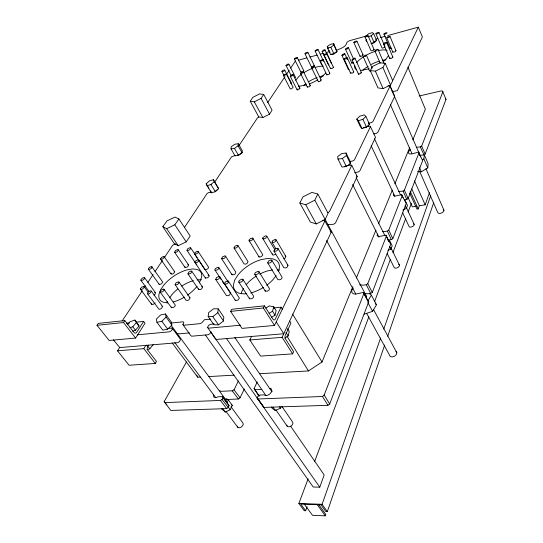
<?xml version="1.0" encoding="UTF-8"?>
<svg xmlns="http://www.w3.org/2000/svg" width="543" height="543" viewBox="0 0 543 543"><rect width="100%" height="100%" fill="white"/><g stroke="black" fill="none" stroke-linecap="round" stroke-linejoin="round"><path stroke-width="0.81" d="M271.887 260.321L271.086 262.215L269.783 263.009L267.699 262.887L268.507 261L271.093 259.948L271.887 260.321L282.014 277.079L282.027 277.962L281.247 278.987L279.971 279.774L277.887 279.618L267.699 262.887M275.844 248.701L272.002 242.239L272.81 240.468L275.301 239.47L276.054 239.816L285.815 256.357L285.048 258.149L283.806 258.896M276.054 239.816L275.253 241.594L273.991 242.348L272.002 242.239M219.793 276.835L218.972 278.708L217.702 279.516L215.707 279.448L216.535 277.575L219.039 276.482L219.793 276.835L230.47 293.016L229.682 294.903L228.44 295.704L226.445 295.602L215.707 279.448M366.444 297.802L366.518 296.118L314.804 200.204L317.818 194.021L311.865 192.405L302.96 196.858L299.838 203.001L310.358 222.053L316.25 223.933L325.182 219.494L328.067 213.243L317.818 194.021M288 265.337L287.125 267.204L285.849 267.937L283.874 267.706L273.916 251.042L274.833 249.189L277.371 248.239L278.104 248.64L288 265.337L287.261 264.916M190.715 247.934L189.907 249.576L188.74 250.316L186.955 250.323L187.763 248.68L190.05 247.656L190.715 247.934L197.204 257.647M242.137 152.8L242.3 150.689L238.296 143.725L234.854 144.228L231.223 146.8L231.013 148.904L235.065 155.855L238.506 155.393L242.137 152.8L238.112 145.816L238.296 143.725M278.104 248.64L277.195 250.499L275.898 251.239L273.916 251.042M223.472 320.981L223.804 317.044L218.211 308.818L213.616 308.784L208.627 312.625L208.186 316.549L213.888 324.748L218.483 324.857L223.472 320.981L217.831 312.727L218.211 308.818M427.769 167.882L428.135 163.714L424.287 154.775L423.886 158.909L427.769 167.882L421.314 171.792L417.567 171.595M190.009 297.815L189.113 299.655L187.898 300.422L186.079 300.272L175.09 284.668L176.034 282.842L178.43 281.824L179.081 282.184L190.009 297.815L189.351 297.435M328.963 65.004L328.515 64.461M179.081 282.184L178.145 284.009L176.909 284.783L175.09 284.668M324.999 49.854L324.354 50.811L322.087 51.409L323.628 49.97L324.999 49.854L331.345 63.341M314.248 65.459L313.616 66.416L311.424 66.979L304.99 53.771L305.648 52.827L307.847 52.237L314.248 65.459L313.766 65.336M311.424 66.979L311.485 66.565M321.931 64.407L321.51 63.864M307.847 52.237L307.195 53.187L304.99 53.771M238.01 245.66L237.019 247.432L235.777 248.131L233.999 247.927L234.99 246.162L237.379 245.273L238.01 245.66L248.022 261.658L247.072 263.436L245.843 264.129L244.065 263.898L233.999 247.927M317.954 49.42L317.295 50.37L315.083 50.947L316.63 49.528L317.954 49.42L323.587 61.284M286.324 73.957L284.742 75.45L283.412 75.545L284.091 74.547L286.324 73.957L293.118 87.321L291.564 88.814L290.233 88.889L283.412 75.545M377.453 234.04L377.107 235.771L378.743 236.599L385.876 235.194L390.682 244.269L372.281 292.446L370.706 293.444L367.536 293.797L364.679 293.301M393.614 194.116L393.349 195.304L394.496 196.206L401.677 194.72L406.245 203.516L392.806 238.703L391.306 239.619L387.96 240.094M284.79 338.106L288.184 335.954L289.202 331.488L287.437 328.685M241.248 293.688L241.764 291.543L243.692 288.313M271.554 317.322L275.023 315.13L276.143 310.711L273.692 306.809L269.314 305.906L265.873 308.071M269.07 313.413L272.552 311.22L273.692 306.809M329.805 73.332L329.031 74.377L326.798 74.832L320.261 61.149L321.056 60.117L323.295 59.635L329.805 73.332L329.357 73.149M326.798 74.832L326.927 74.364M162.554 306.537L161.4 308.417L160.171 309.11L159.092 309.245L158.583 308.77L147.323 293.451L148.517 291.584L150.839 290.736L151.348 291.184L162.554 306.537L162.038 306.069M174.71 271.778L173.631 273.489L172.47 274.134L170.95 273.882L160.497 258.977L161.61 257.28L163.816 256.459L164.305 256.853L174.71 271.778L174.215 271.378M390.845 247.683L399.478 265.147L399.146 266.348L397.897 267.495L396.214 268.133L394.734 268.025L394.035 267.21L387.227 253.588M170.95 273.882L171.174 273.075M275.43 254.477L273.041 255.149L272.505 254.64L272.749 253.757M323.295 59.635L322.501 60.667L320.261 61.149M151.348 291.184L150.153 293.057L148.904 293.763L147.825 293.912L147.323 293.451M266.878 236.341L265.663 238.146L264.373 238.771L263.246 238.852L262.717 238.357L262.982 237.481L265.222 235.934L266.341 235.852L266.878 236.341L274.914 249.821M164.305 256.853L163.192 258.549L162.011 259.208L160.497 258.977M406.592 207.996L414.187 224.388L413.854 225.474L412.653 226.519L411.037 227.117L409.639 227.042L408.981 226.322L402.716 212.958M310.331 85.604L309.517 86.67L307.331 87.09L300.55 73.475L301.385 72.423L303.585 71.968L310.331 85.604L309.91 85.407M307.331 87.09L307.481 86.608M155.155 302.892L153.024 304.521L151.979 304.637L151.511 304.155L151.789 303.265M373.441 309.354L396.852 352.835L396.254 354.667L394.469 356.242L392.175 356.948L390.268 356.52L366.606 313.304M303.585 71.968L302.75 73.02L300.55 73.475M144.302 286.84L143.067 288.679L141.838 289.351L140.793 289.48L140.332 289.019L141.574 287.186L143.841 286.378L148.178 292.114M387.797 35.566L418.327 27.15L392.827 80.289M425.956 168.744L443.984 210.284L443.543 211.566L442.07 212.775L440.129 213.44L438.459 213.304L437.712 212.422L419.501 171.045M304.365 504.216L312.483 515.293L325.318 515.85L325.793 514.479L318.917 504.902M307.121 506.768L305.668 510.746L300.761 504.087L320.981 504.814L325.807 511.567L327.314 511.628L384.682 345.029M387.716 336.219L433.776 202.464M167.108 302.974L167.583 301.603M395.983 50.764L395.094 51.836L392.806 52.176L386.759 37.813L387.668 36.754L389.969 36.374L395.983 50.764L395.548 50.54M327.314 511.628L322.087 504.304L380.636 337.943M383.731 329.146L430.735 195.582M409.558 192.88L416.949 209.082L418.219 208.879L419.359 205.743L425.176 204.806L429.486 192.677M392.806 52.176L392.983 51.68M205.444 335.072L313.223 487.017L319.773 487.173L324.178 474.955L290.62 426.194M402.852 210.1L406.374 208.39L407.467 205.478L404.942 200.034M389.969 36.374L389.06 37.44L386.759 37.813M305.668 510.746L304.202 510.691L298.874 503.476L308.105 478.851M314.662 461.38L368.853 316.82M374.507 301.732L390.288 259.635M392.969 252.488L405.77 218.334M408.153 211.98L411.431 203.245M269.654 388.333L271.419 388.897L271.962 391.299L269.796 394.075L267.645 395.277L265.337 395.562L264.129 394.863L259.73 395.066L258.135 396.01L257.124 398.026L263.952 407.413L327.945 405.322L329.689 403.972L368.711 301.813L363.376 292.406L355.55 294.136L353.445 293.797L351.986 292.738L351.674 290.559L353.255 287.98M404.338 199.81L406.775 199.39L408.146 198.541L422.651 160.572L418.449 152.081L411.716 153.981L409.497 153.852L408.499 153.153L408.275 152.081L410.365 149.393M419.888 155.346L424.002 154.884L425.149 154.036L446.013 99.396L442.464 91.054L441.208 90.912L419.148 96.002M387.953 250.493L390.933 249.067L392.182 245.823L389.446 240.264L388.937 241.56M257.124 398.026L257.939 398.99L322.467 396.485L324.137 395.026L363.953 293.369M359.547 284.803L362.914 285.19L366.321 284.776L367.767 283.636L386.433 235.988M382.74 231.372L383.799 231.671L387.417 231.101L388.74 230.096L402.349 195.351M398.664 191.469L403.11 191.095L404.386 190.145L419.087 152.61M416.549 147.262L420.302 146.909L421.639 146.108L442.979 91.624M259.418 373.72L308.431 370.937L322.033 362.005L352.835 286.636M356.364 278.002L375.939 230.117M378.512 223.831L392.311 190.077M394.876 183.799L409.639 147.682M412.843 139.829L425.359 109.218L407.949 67.21M388.666 55.386L385.706 59.411A18.869 7.025 -25.3 0 1 383.263 61.515M186.48 361.971L164.169 401.637L170.807 410.447L226.662 408.628L228.291 407.393L229.051 405.641L222.969 397.768L222.562 396.621L218.225 396.777L215.625 397.707L213.786 397.042L213.528 394.734M271.303 407.006L272.267 408.39L275.362 410.562L280.5 408.16L281.165 406.639M418.327 27.15L422.379 36.944L397.293 90.722L392.134 91.611M251.687 336.185L249.78 339.972L260.592 356.093L292.657 353.86L293.62 351.701L285.659 339.185A2.932 1.595 86 0 1 285.374 335.038L290.919 323.105L289.67 321.103M278.254 271.425L278.932 269.939A25.82 13.263 -31.9 0 0 272.525 258.841L267.842 258.434L261.583 259.527A25.82 13.263 -31.9 0 0 237.725 275.301L234.719 280.052L233.49 284.715A25.82 13.263 -31.9 0 0 239.639 293.335L244.336 293.946L246.76 293.573M211.139 331.807L210.005 333.531L208.315 334.726L191.686 336.205L190.756 335.581L182.903 324.585L183.812 322.623L183.201 321.809L170.923 323.037M292.657 353.86L282.095 337.318L331.189 232.221L324.402 220.112L322.243 220.424M347.384 165.513L350.873 164.848L351.776 165.33L357.185 176.563L335.513 222.956L334.006 224.083L330.477 224.673L327.212 224.463M259.262 396.22L254.09 388.612L257.226 381.96M273.624 307.969L281.03 307.202L275.26 319.087A2.98 1.663 85.1 0 1 272.905 319.148L264.434 305.838L231.746 309.293L230.605 311.383L242.008 328.386L274.5 325.427L324.918 220.981M351.776 165.33L329.445 211.6L327.884 212.693M388.048 85.78L389.596 85.427L390.105 85.916L372.932 121.489L371.67 122.528L368.758 123.18M221.49 408.662L225.243 412.069L230.171 409.727L232.295 405.329L228.365 399.96L226.696 398.759M367.048 126.634L369.966 126.037L370.441 126.662L354.355 159.981L352.726 160.972L349.95 161.529M226.044 398.881L226.967 399.478L238.431 399.01L240.067 397.781L244.316 388.978M366.457 55.325L365.412 56.445L363.192 56.71L365.242 55.162L366.457 55.325L372.152 68.208M226.926 402.892L228.365 399.96M219.8 390.675L220.987 391.327L232.2 390.811L234.013 389.799L238.425 380.881M303.815 70.814L302.872 71.839L300.91 72.131L294.381 58.99L295.344 57.972L297.313 57.653L303.815 70.814L303.496 70.59M300.91 72.131L301.148 71.649M230.605 311.383L263.355 307.969L264.434 305.838M363.091 55.013L362.086 56.072L360.009 56.302L353.826 42.456L354.85 41.411L356.934 41.139L363.091 55.013L362.758 54.762M390.512 85.013L392.718 80.764L385.197 63.293L380.032 62.784L372.634 66.389L370.278 70.563L377.982 87.905L383.093 88.611L390.512 85.013L382.917 67.481L385.197 63.293M360.009 56.302L360.267 55.8M291.333 83.88L291.598 83.384L284.573 69.904L282.91 70.427L281.905 71.479L283.785 75.151M297.313 57.653L296.349 58.671L294.381 58.99M356.934 41.139L355.909 42.191L353.826 42.456M276.217 321.863L283.765 333.741L216.508 339.423L215.306 338.723L207.514 327.361L208.641 325.291L210.589 324.293L214.186 323.947M284.871 70.142L283.867 71.194L281.905 71.479M366.654 39.245L365.88 40.616L366.708 41.295M164.746 402.607L220.404 400.449L221.992 399.505L222.969 397.768M295.711 80.289L298.962 76.4A17.98 6.502 -26.9 0 1 301.385 74.425M119.745 347.344L117.492 350.812L129.105 365.256L155.318 363.43L156.493 361.462L147.825 350.276A2.647 1.826 88.2 0 1 147.648 346.529L148.49 345.158M364.068 314.207L372.593 311.315L376.503 304.759L371.398 295.188L369.437 293.675M367.821 301.08L371.398 295.188M117.492 350.812L143.834 348.654L146.026 345.117M269.545 114.145L272.063 110.114L263.681 94.414L259.561 93.905L252.882 97.319L250.228 101.283L258.76 116.881L262.853 117.546L269.545 114.145L261.081 98.392L263.681 94.414M143.651 321.415L136.673 332.309A2.681 1.894 86.9 0 1 133.992 332.418L124.829 320.587L98.317 323.39L96.987 325.311L109.17 340.461L135.594 338.058L145.035 323.248L143.651 321.415L136.279 322.175M374.086 49.583L372.966 50.648L370.998 50.757L364.916 36.836L366.063 35.784L368.032 35.634L374.086 49.583L373.828 49.291M353.724 71.947L352.543 73.067L350.574 73.122L344.106 59.044L345.307 57.931L347.282 57.836L353.724 71.947L353.479 71.622M350.574 73.122L350.934 72.572M368.032 35.634L366.892 36.693L364.916 36.836M96.987 325.311L123.532 322.542L124.829 320.587M333.456 67.373L332.316 68.445L330.449 68.533L324.015 54.938L325.169 53.872L327.049 53.743L333.456 67.373L333.232 67.067M122.189 320.92L142.3 290.743M144.642 287.233L145.572 285.828M147.913 282.319L153.058 274.602M154.931 271.792L162.411 260.559M164.285 257.755L172.701 245.117L175.627 243.963M184.376 227.598L207.093 193.505L208.539 192.602L211.465 192.018M214.79 181.959L231.603 156.73L235.682 155.346M238.825 145.884L257.477 117.892L258.787 117.118M267.584 102.729L284.973 76.631M286.385 74.513L289.209 70.278M290.614 68.16L295.399 61.047M330.449 68.533L330.796 68.011M186.229 241.879L190.186 236.001L178.905 218.965L174.948 217.078L166.972 220.92L162.825 226.709L174.317 243.603L178.233 245.707L186.229 241.879L174.805 224.788L178.905 218.965M199.308 282.937L201.623 277.14A24.686 11.702 -34.1 0 0 196.593 269.369L192.541 268.934L186.914 269.925A24.686 11.702 -34.1 0 0 163.972 284.905L160.742 289.446L159.072 293.912A24.686 11.702 -34.1 0 0 163.395 302.234L167.434 302.858M169.728 297.761L171.398 295.29A24.449 11.905 -34.3 0 1 177.785 288.985M347.282 57.836L346.074 58.949L344.106 59.044M327.049 53.743L325.888 54.816L324.015 54.938M295.161 77.907L295.514 77.391L288.896 64.223L288.034 63.979L285.985 65.384L291.15 75.606M391.822 48.205L390.112 48.551L390.274 47.689M392.867 57.144L391.591 58.271L390.587 58.61L389.63 58.244L383.487 43.793L384.777 42.673L386.535 42.32L386.745 42.659L392.867 57.144L392.65 56.791M389.63 58.244L390.037 57.68M288.896 64.223L287.742 65.269L285.985 65.384M383.894 34.012L386.114 32.587L387.071 32.879L385.829 33.958L383.894 34.012L389.894 48.225M386.745 42.659L385.455 43.779L384.444 44.126L383.487 43.793M375.926 40.63L373.211 42.897L371.147 43.494M297.455 88.95L297.136 89.867L297.774 89.894L299.98 88.468L293.05 74.608L291.482 74.92L290.301 76.373L297.136 89.867M384.98 46.732L383.684 47.798L382.048 48.083L375.885 33.693L377.202 32.628L378.844 32.315L384.668 45.985M276.088 275.729L272.776 279.855A25.82 13.263 -31.9 0 1 266.688 285.231M146.963 349.78L149.8 348.816L153.255 344.554M379 32.655L377.684 33.727L375.885 33.693M358.869 73.183L358.502 74.16L359.167 74.221L361.523 72.803L354.973 58.142L353.323 58.4L352.034 59.913L358.502 74.16M132.607 331.244L135.472 330.253L139.049 325.997L134.949 320.051L129.96 321.795L127.388 324.809M352.197 62.248L351.844 63.171L353.425 62.92M129.913 327.775L132.791 326.771L136.388 322.515L134.949 320.051M356.595 62.764L358.509 60.667A18.869 7.025 -25.3 0 1 363.219 57.015M325.63 73.074L323.153 75.694A17.98 6.502 -26.9 0 1 320.696 77.744M167.685 329.16L171.893 324.972L171.188 321.823L165.432 313.963L160.558 314.994L156.323 319.141L156.941 322.298L162.798 330.151L167.685 329.16L161.848 321.28L156.941 322.298M366.545 127.164L369.498 124.238L365.88 116.433L364.278 114.872L359.737 116.209L356.765 119.107L360.416 126.858L361.991 128.474L366.545 127.164L362.9 119.358L365.88 116.433M161.848 321.28L166.104 317.085L165.432 313.963M371.113 43.712L374.161 42.707L376.598 40.467L373.632 33.557L372.26 32.614L368.466 33.89L366.016 36.109M215.381 191.699L218.632 188.699L213.474 179.719L209.435 180.86L206.164 183.833L211.329 192.819L215.381 191.699L210.969 184.552L206.91 185.692M368.113 36.815L371.174 35.79L373.632 33.557M210.969 184.552L214.254 181.559L213.474 179.719M241.357 152.875L239.639 154.429L237.413 155.359M215.13 191.428L217.628 189.337M153.988 295.12L155.06 294.258L155.447 292.677L144.486 277.616L142.47 277.975L140.8 279.767L140.949 280.405L148.972 291.353M208.186 316.549L212.802 316.617L217.831 312.727M375.804 39.612L377.337 38.451M346.38 166.558L350.398 163.531L350.004 161.033L346.067 153.038L341.69 153.581L337.665 156.574L337.99 159.065L342.002 167.047L346.38 166.558L342.389 158.536L337.99 159.065M342.389 158.536L346.441 155.508L346.067 153.038M231.013 148.904L234.461 148.415L238.112 145.816M333.918 53.92L337.006 51.755L333.687 43.644L330.368 44.37L327.28 46.522L327.49 47.96L330.606 54.619L333.918 53.92L330.809 47.248L327.49 47.96M330.809 47.248L333.918 45.076L333.687 43.644M422.44 159.785L423.886 158.909M250.228 101.283L254.307 101.846L261.081 98.392M299.838 203.001L305.729 204.731L314.804 200.204M370.278 70.563L375.396 71.14L382.917 67.481M162.825 226.709L166.694 228.691L174.805 224.788M333.069 53.954L336.47 51.782L336.612 50.404C340.536 48.198 345.816 47.655 347.018 42.157L349.42 40.732L366.661 35.913M366.321 126.784L363.389 127.781M344.391 166.694L346.638 165.805M312.849 68.269L310.569 69.144A17.98 6.502 -26.9 0 0 304.236 72.477M317.139 77.54L315.055 78.341A17.851 6.652 -26.9 0 0 308.77 81.647M379.469 61.128L377.955 61.569A18.727 7.174 -25.2 0 0 371.337 64.434M356.765 119.107L358.326 120.695L362.9 119.358M375.138 51.449L373.733 51.857A18.869 7.025 -25.3 0 0 365.744 55.488M306.435 84.912L299.831 86.147A17.98 6.502 -26.9 0 1 298.317 86.079M369.26 68.744L361.041 70.4M298.616 60.158L306.666 57.938M309.89 57.049L317.132 55.053M320.356 54.164L323.574 53.275M325.99 52.61L329.214 51.721M380.555 37.562L385.381 36.232M319.223 76.746L323.608 75.708M315.137 67.393L319.155 66.45A17.98 6.502 -26.9 0 1 323.221 66.192M373.679 133.931L376.489 133.313L377.833 132.363L394.713 96.226L390.105 85.916M354.715 172.688L358.543 171.907L359.873 170.814L375.532 137.284L370.441 126.662M197.061 279.862L201.514 279.699M272.545 269.952L268.425 270.692A25.555 13.48 -32.1 0 0 259.676 274.12M331.074 54.273L332.404 54.056M416.447 206.204L412.334 206.856L408.092 197.618M378.654 50.431L382.51 49.922A18.869 7.025 -25.3 0 1 387.084 50.438M290.553 83.235L291.598 83.384M382.489 60.246L385.998 59.805M168.33 328.44L172.029 328.02L180.174 338.907L180.385 340.054L179.197 341.839L177.473 342.714L119.731 347.588L113.439 339.85M210.806 319.087L204.439 319.752L201.996 322.603L200.272 323.621L183.697 325.237L182.903 324.585M370.794 71.269L369.586 71.079L363.192 56.71M126.465 323.194L129.736 322.854M137.298 334.827L169.538 331.821L171.378 330.735L172.423 329.031L172.029 328.02M240.603 325.189L208.505 328.182L207.514 327.361M189.398 332.9L178.898 333.857L176.685 333.266M249.78 339.972L282.095 337.318M172.145 342.925L197.733 377.215L200.265 377.073M208.716 376.591L234.067 375.152M254.606 389.786L261.794 389.446M151.741 266.62L149.61 267.224L148.198 268.982L159.33 284.532L161.447 283.948L162.812 282.184L151.741 266.62L152.067 267.136L151.653 268.004L150.662 268.894L148.524 269.498M290.301 76.373L291.869 76.061L293.05 74.608M347.452 59.547L344.771 53.669L342.266 54.51L341.941 55.42L348.355 69.382L349.027 69.416M341.941 55.42L343.57 55.121L344.771 53.669M298.874 503.476L322.087 504.304M299.207 88.081L299.851 88.109M353.602 59.16L348.368 47.601L345.905 48.402L345.538 49.311L351.844 63.171M345.538 49.311L347.126 49.033L348.368 47.601M228.27 281.043L225.888 281.525L224.3 283.507L235.479 300.584L237.854 300.136L239.395 298.141L228.27 281.043L228.637 281.715L228.175 282.733L227.055 283.704L224.659 284.179M352.034 59.913L353.676 59.655L354.973 58.142M252.699 238.092L250.459 238.506L248.891 240.291L259.092 257.029L261.319 256.649L262.846 254.857L252.699 238.092L253.004 238.71L252.529 239.626L251.443 240.501L249.196 240.909M277.127 269.919L279.326 270.115M360.735 72.341L361.4 72.402M198.093 251.409L197.211 251.328L194.93 252.651L194.632 254.165L204.949 269.599L207.039 269.233L208.091 268.385L208.593 267.475L208.349 266.851L198.093 251.409L198.324 252.02L197.808 252.923L196.729 253.771L194.632 254.165M198.643 259.9L197.74 259.805L195.419 261.149L194.889 262.079L195.113 262.717L205.478 278.104L207.602 277.751L208.675 276.882L209.184 275.946L208.94 275.301L198.643 259.9L198.881 260.531L198.351 261.461L197.258 262.33L195.113 262.717M314.58 66.314L312.184 67.06L311.709 68.018L318.374 81.708L319.881 81.511L321.218 80.018L314.58 66.314L313.223 67.8L311.709 68.018M208.037 275.192L208.94 275.301M163.925 289.229L163.022 289.12L160.647 290.532L160.076 291.516L160.287 292.195L171.5 307.711L173.645 307.352L174.751 306.435L175.294 305.444L175.063 304.759L163.925 289.229L164.135 289.901L163.572 290.892L162.445 291.808L160.287 292.195M227.809 281.349L218.673 267.407L217.723 267.285L215.313 268.663L214.77 269.64L220.994 279.373M320.621 79.943L321.218 80.018M215.014 270.319L217.254 269.959L218.381 269.056L218.924 268.079L218.673 267.407M140.949 280.405L142.972 280.045L144.065 279.183L144.486 277.616M383.915 63.063L377.996 49.345L377.358 49.257L375.437 50.058L374.928 51.062L380.215 63.239M374.928 51.062L376.543 50.879L377.996 49.345M154.612 292.555L155.447 292.677M178.253 249.773L177.52 249.583L175.26 250.723L174.642 252.298L184.973 267.38L186.846 267.237L187.946 266.464L188.523 264.875L178.253 249.773L177.642 251.348L176.523 252.128L174.642 252.298M225.494 256.106L224.666 255.882L222.257 257.07L221.68 258.767L232.051 274.778L234.108 274.67L235.268 273.855L235.798 272.138L225.494 256.106L224.924 257.81L223.743 258.631L221.68 258.767M187.79 264.672L188.523 264.875M275.735 409.639L287.362 426.459L288.862 426.893L290.763 426.282L292.338 424.843L292.976 423.146L292.439 421.836L281.926 406.435M225.84 411.234L237.841 427.389L239.212 427.803L241.024 427.205L242.572 425.814L243.271 424.178L242.85 422.916L230.958 406.727M191.808 271.242L191.048 270.984L188.652 272.138L187.953 273.882L198.697 289.548L200.666 289.494L201.84 288.679L202.491 286.921L191.808 271.242L191.116 272.986L189.921 273.801L187.953 273.882M258.909 271.663L258.034 271.357L255.454 272.545L254.728 273.591L254.816 274.425L265.303 291.143L267.489 291.15L268.731 290.301L269.437 289.256L269.321 288.408L258.909 271.663L259.004 272.498L258.285 273.543L257.015 274.398L254.816 274.425M242.897 279.401L242.035 279.095L239.463 280.303L238.73 281.355L238.818 282.197L249.515 298.765L251.687 298.759L252.929 297.903L253.629 296.845L253.527 295.996L242.897 279.401L242.986 280.242L242.259 281.294L240.997 282.163L238.818 282.197M201.724 286.65L202.491 286.921M285.061 255.991L285.815 256.357M330.253 231.549L331.189 232.221M231.182 404.521L232.295 405.329M367.733 301.073L368.711 301.813M375.193 303.734L376.503 304.759M368.419 123.173L369.498 124.238M356.52 175.898L357.185 176.563M413.522 223.668L414.187 224.388M398.772 264.339L399.478 265.147M443.224 209.408L443.984 210.284M164.169 401.637L166.81 404.82M229.051 405.641L222.562 396.621M221.992 399.505L228.291 407.393M445.518 98.765L446.013 99.396M123.532 322.542L135.594 338.058M143.834 348.654L155.318 363.43M132.791 326.771L135.472 330.253M147.384 345.681L149.8 348.816M220.404 400.449L226.662 408.628M136.388 322.515L139.049 325.997M234.013 389.799L240.067 397.781M232.2 390.811L238.431 399.01M174.792 342.579L215.775 397.707M222.752 408.723L225.243 412.069M228.189 407.04L230.171 409.727M140.332 289.019L151.511 304.155M171.445 325.725L226.064 400.048L226.424 401.311M166.104 317.085L171.893 324.972M317.288 504.685L325.318 515.85M257.939 398.99L263.952 407.413M211.051 332.357L319.773 487.173M226.512 338.574L266.063 395.732M272.953 407.08L275.362 410.562M212.802 316.617L218.483 324.857M279.543 406.761L280.5 408.16M234.739 337.359L271.968 391.836M166.694 228.691L178.233 245.707M186.955 250.323L196.742 264.869M254.09 388.612L258.957 395.861M222.379 281.464L223.757 283.555M263.355 307.969L274.5 325.427M272.552 311.22L275.023 315.13M285.964 332.445L288.184 335.954M158.997 283.996L159.33 284.532M206.164 183.833L207.039 185.258M207.921 186.677L208.804 188.095M281.03 307.202L282.306 309.259M324.137 395.026L329.689 403.972M287.037 336.348L308.431 370.937M322.467 396.485L327.945 405.322M292.548 314.085L322.033 362.005M214.254 181.559L218.632 188.699M262.717 238.357L272.505 254.64M396.03 351.443L396.852 352.835M234.461 148.415L238.506 155.393M326.553 240.535L355.828 294.034M305.729 204.731L316.25 223.933M254.307 101.846L262.853 117.546M367.821 302.471L372.593 311.315M235.112 299.892L235.479 300.584M367.767 283.636L372.281 292.446M196.627 375.057L197.733 377.215M366.321 284.776L370.706 293.444M363.376 292.406L367.007 299.627M352.611 184.539L378.987 237.216M349.441 164.006L350.187 165.513M356.16 177.581L384.906 235.642M389.555 246.284L390.933 249.067M346.441 155.508L350.398 163.531M258.78 256.398L259.092 257.029M315.083 50.947L321.449 64.278M322.087 51.409L328.467 64.882M388.74 230.096L392.806 238.703M371.154 145.762L394.849 196.261M358.326 120.695L361.991 128.474M327.28 46.522L328.311 48.734M329.004 50.207L330.035 52.42M405.105 205.661L406.374 208.39M420.302 146.909L424.002 154.884M368.079 124.992L368.785 126.526M374.487 138.804L400.483 194.828M333.918 45.076L337.006 51.755M385.876 235.194L388.713 241.35M410.135 191.122L418.219 208.879M387.417 231.101L391.306 239.619M411.682 188.788L419.359 205.743M414.431 180.799L425.176 204.806M404.386 190.145L408.146 198.541M421.639 146.108L425.149 154.036M403.11 191.095L406.775 199.39M419.352 167.312L421.314 171.792M390.431 104.697L411.818 153.343M375.396 71.14L383.093 88.611M401.677 194.72L403.008 197.747M389.759 85.577L420.723 156.961M371.174 35.79L374.161 42.707M418.449 152.081L419.658 155.026M210.562 190.932L211.329 192.819M286.833 425.135L287.362 426.459M348.212 69.015L348.355 69.382M205.24 277.459L205.478 278.104M237.434 426.119L237.841 427.389M171.283 307.019L171.5 307.711M231.949 274.025L232.051 274.778M318.327 81.307L318.374 81.708M265.201 290.295L265.303 291.143M249.42 297.91L249.515 298.765M184.919 266.694L184.973 267.38M198.663 288.767L198.697 289.548M197.075 286.27A24.686 11.702 -34.1 0 1 187.498 295.12M184.376 297.143A24.686 11.702 -34.1 0 1 173.224 301.956M317.757 79.767A17.98 6.502 -26.9 0 1 309.259 84.009M263.47 287.417A25.82 13.263 -31.9 0 1 250.805 292.949M356.588 69.728A18.869 7.025 -25.3 0 1 354.81 65.974M362.853 70.332A18.727 7.174 -25.2 0 1 368.12 66.294M303.544 85.57A17.851 6.652 -26.9 0 1 305.94 83.595M246.176 284.702A25.555 13.48 -32.1 0 1 256.5 275.932M181.756 286.093A24.449 11.905 -34.3 0 1 193.315 280.622"/></g></svg>
